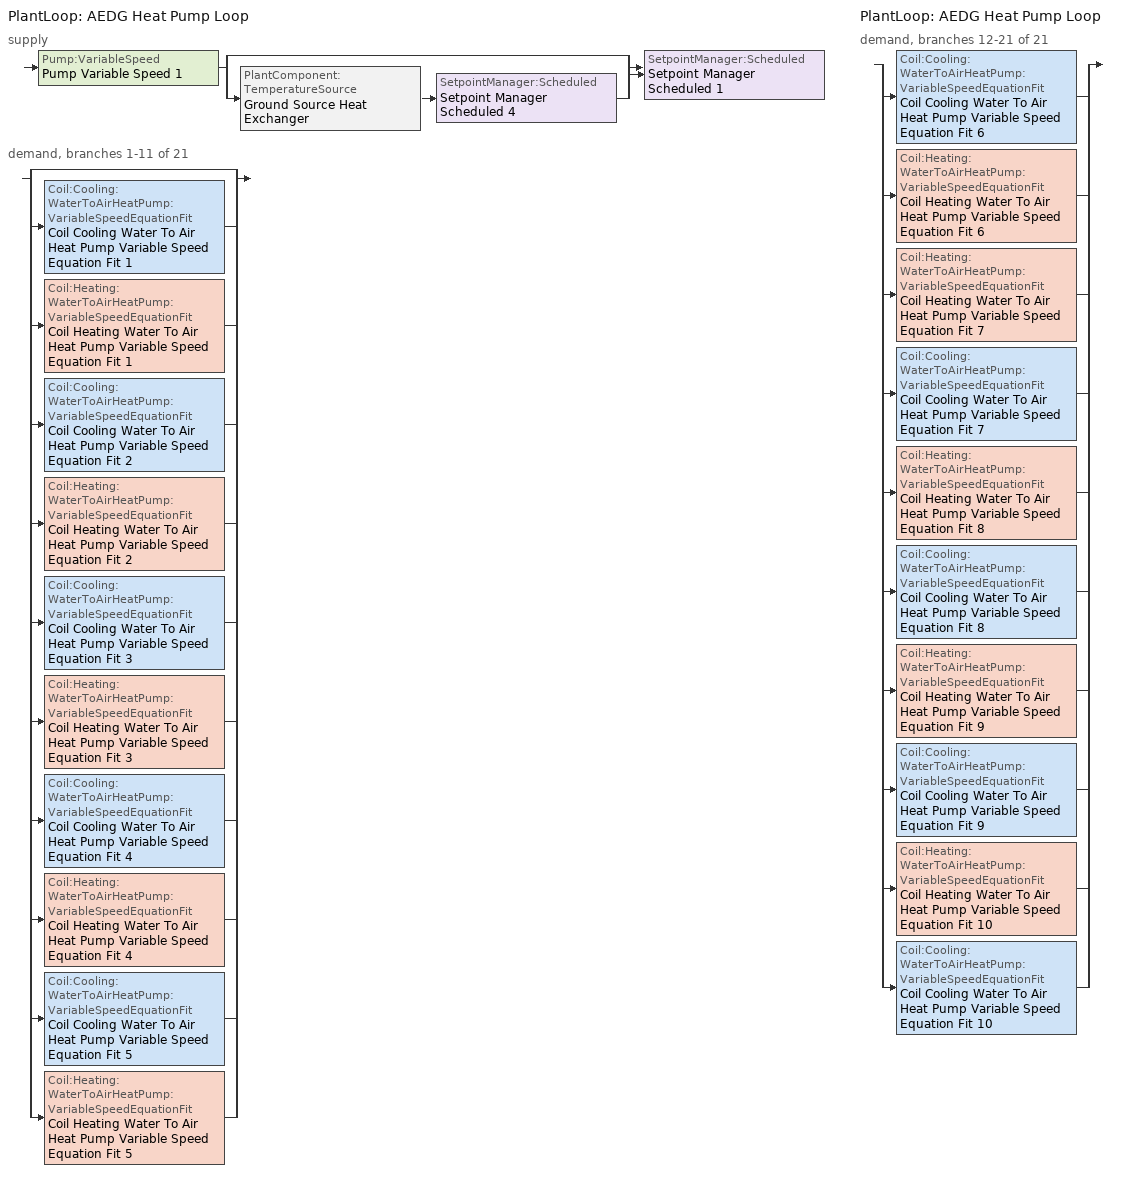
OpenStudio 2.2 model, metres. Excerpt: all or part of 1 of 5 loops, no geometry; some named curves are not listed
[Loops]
PlantLoop 'AEDG Heat Pump Loop'
 supply: Pump:VariableSpeed 'Pump Variable Speed 1' > split
  | bypass
  | PlantComponent:TemperatureSource 'Ground Source Heat Exchanger' > SetpointManager:Scheduled 'Setpoint Manager Scheduled 4'
  join > SetpointManager:Scheduled 'Setpoint Manager Scheduled 1'
 demand, branches 1-11 of 21: split
  | bypass
  | Coil:Cooling:WaterToAirHeatPump:VariableSpeedEquationFit 'Coil Cooling Water To Air Heat Pump Variable Speed Equation Fit 1'
  | Coil:Heating:WaterToAirHeatPump:VariableSpeedEquationFit 'Coil Heating Water To Air Heat Pump Variable Speed Equation Fit 1'
  | Coil:Cooling:WaterToAirHeatPump:VariableSpeedEquationFit 'Coil Cooling Water To Air Heat Pump Variable Speed Equation Fit 2'
  | Coil:Heating:WaterToAirHeatPump:VariableSpeedEquationFit 'Coil Heating Water To Air Heat Pump Variable Speed Equation Fit 2'
  | Coil:Cooling:WaterToAirHeatPump:VariableSpeedEquationFit 'Coil Cooling Water To Air Heat Pump Variable Speed Equation Fit 3'
  | Coil:Heating:WaterToAirHeatPump:VariableSpeedEquationFit 'Coil Heating Water To Air Heat Pump Variable Speed Equation Fit 3'
  | Coil:Cooling:WaterToAirHeatPump:VariableSpeedEquationFit 'Coil Cooling Water To Air Heat Pump Variable Speed Equation Fit 4'
  | Coil:Heating:WaterToAirHeatPump:VariableSpeedEquationFit 'Coil Heating Water To Air Heat Pump Variable Speed Equation Fit 4'
  | Coil:Cooling:WaterToAirHeatPump:VariableSpeedEquationFit 'Coil Cooling Water To Air Heat Pump Variable Speed Equation Fit 5'
  | Coil:Heating:WaterToAirHeatPump:VariableSpeedEquationFit 'Coil Heating Water To Air Heat Pump Variable Speed Equation Fit 5'
PlantLoop 'AEDG Heat Pump Loop'
 demand, branches 12-21 of 21: split
  | Coil:Cooling:WaterToAirHeatPump:VariableSpeedEquationFit 'Coil Cooling Water To Air Heat Pump Variable Speed Equation Fit 6'
  | Coil:Heating:WaterToAirHeatPump:VariableSpeedEquationFit 'Coil Heating Water To Air Heat Pump Variable Speed Equation Fit 6'
  | Coil:Heating:WaterToAirHeatPump:VariableSpeedEquationFit 'Coil Heating Water To Air Heat Pump Variable Speed Equation Fit 7'
  | Coil:Cooling:WaterToAirHeatPump:VariableSpeedEquationFit 'Coil Cooling Water To Air Heat Pump Variable Speed Equation Fit 7'
  | Coil:Heating:WaterToAirHeatPump:VariableSpeedEquationFit 'Coil Heating Water To Air Heat Pump Variable Speed Equation Fit 8'
  | Coil:Cooling:WaterToAirHeatPump:VariableSpeedEquationFit 'Coil Cooling Water To Air Heat Pump Variable Speed Equation Fit 8'
  | Coil:Heating:WaterToAirHeatPump:VariableSpeedEquationFit 'Coil Heating Water To Air Heat Pump Variable Speed Equation Fit 9'
  | Coil:Cooling:WaterToAirHeatPump:VariableSpeedEquationFit 'Coil Cooling Water To Air Heat Pump Variable Speed Equation Fit 9'
  | Coil:Heating:WaterToAirHeatPump:VariableSpeedEquationFit 'Coil Heating Water To Air Heat Pump Variable Speed Equation Fit 10'
  | Coil:Cooling:WaterToAirHeatPump:VariableSpeedEquationFit 'Coil Cooling Water To Air Heat Pump Variable Speed Equation Fit 10'
[PlantLoop]
AEDG Heat Pump Loop: Glycol Concentration=0; Maximum Loop Temperature {C}=80; Minimum Loop Temperature {C}=1; Plant Loop Volume {m3}=Autocalculate; Load Distribution Scheme=Optimal
[Sizing:Plant]
AEDG Heat Pump Loop: Loop Type=Condenser; Design Loop Exit Temperature {C}=21; Loop Design Temperature Difference {deltaC}=5; Sizing Option=NonCoincident; Zone Timesteps in Averaging Window=1; Coincident Sizing Factor Mode=None
[Pump:VariableSpeed]
Pump Variable Speed 1: Rated Flow Rate {m3/s}=0.02; Rated Pump Head {Pa}=134508; Motor Efficiency=0.9; Coefficient 1 of the Part Load Performance Curve=0; Coefficient 2 of the Part Load Performance Curve=0.0216; Coefficient 3 of the Part Load Performance Curve=-0.0325; Coefficient 4 of the Part Load Performance Curve=1.0095; Pump Control Type=Intermittent
[SetpointManager:Scheduled] Control Variable=Temperature; Schedule=AEDG HP-Loop-Temp-Schedule
Setpoint Manager Scheduled 1; Setpoint Manager Scheduled 4
[PlantComponent:TemperatureSource]
Ground Source Heat Exchanger: Design Volume Flow Rate {m3/s}=autosize; Temperature Specification Type=Scheduled; Source Temperature {C}=8; Source Temperature Schedule=Ground HX Schedule
[Fan:OnOff] Availability Schedule=Always On Discrete; Fan Efficiency=0.6; Pressure Rise {Pa}=299; Maximum Flow Rate {m3/s}=autosize; Motor Efficiency=0.85; Motor In Airstream Fraction=1
Name | Fan Power Ratio Function of Speed Ratio Curve | Fan Efficiency Ratio Function of Speed Ratio Curve
Fan On Off 1 | Fan On Off Power Curve | Fan On Off Efficiency Curve
Fan On Off 2 | Fan On Off Power Curve 1 | Fan On Off Efficiency Curve 1
Fan On Off 3 | Fan On Off Power Curve 2 | Fan On Off Efficiency Curve 2
Fan On Off 4 | Fan On Off Power Curve 3 | Fan On Off Efficiency Curve 3
Fan On Off 5 | Fan On Off Power Curve 4 | Fan On Off Efficiency Curve 4
Fan On Off 6 | Fan On Off Power Curve 5 | Fan On Off Efficiency Curve 5
[Coil:Cooling:WaterToAirHeatPump:VariableSpeedEquationFit] Nominal Speed Level=2; Gross Rated Total Cooling Capacity At Selected Nominal Speed Level {W}=autosize; Rated Air Flow Rate At Selected Nominal Speed Level {m3/s}=autosize; Rated Water Flow Rate At Selected Nominal Speed Level {m3/s}=autosize; Nominal Time for Condensate to Begin Leaving the Coil {s}=0; Initial Moisture Evaporation Rate Divided by Steady-State AC Latent Capacity=0; Use Hot Gas Reheat=No
Name | Energy Part Load Fraction Curve
Coil Cooling Water To Air Heat Pump Variable Speed Equation Fit 1 | Curve Quadratic 1
Coil Cooling Water To Air Heat Pump Variable Speed Equation Fit 2 | Curve Quadratic 19
Coil Cooling Water To Air Heat Pump Variable Speed Equation Fit 3 | Curve Quadratic 37
Coil Cooling Water To Air Heat Pump Variable Speed Equation Fit 4 | Curve Quadratic 55
Coil Cooling Water To Air Heat Pump Variable Speed Equation Fit 5 | Curve Quadratic 73
Coil Cooling Water To Air Heat Pump Variable Speed Equation Fit 6 | Curve Quadratic 91
Coil Cooling Water To Air Heat Pump Variable Speed Equation Fit 7 | Curve Quadratic 118
Coil Cooling Water To Air Heat Pump Variable Speed Equation Fit 8 | Curve Quadratic 136
Coil Cooling Water To Air Heat Pump Variable Speed Equation Fit 9 | Curve Quadratic 154
Coil Cooling Water To Air Heat Pump Variable Speed Equation Fit 10 | Curve Quadratic 172
[Coil:Cooling:WaterToAirHeatPump:VariableSpeedEquationFit:SpeedData] Reference Unit Gross Rated Total Cooling Capacity {W}=1524.1; Reference Unit Rated Air Flow Rate {m3/s}=0.135907; Reference Unit Rated Water Flow Rate {m3/s}=0.000381695; Reference Unit Waste Heat Fraction of Input Power At Rated Conditions=0.1
Name | Reference Unit Gross Rated Sensible Heat Ratio | Reference Unit Gross Rated Cooling COP | Total Cooling Capacity Function of Temperature Curve | Total Cooling Capacity Function of Air Flow Fraction Curve | Total Cooling Capacity Function of Water Flow Fraction Curve | Energy Input Ratio Function of Temperature Curve | Energy Input Ratio Function of Air Flow Fraction Curve | Energy Input Ratio Function of Water Flow Fraction Curve | Waste Heat Function of Temperature Curve
DOAS Cooling SpeedData2 | 0.71806 | 4.78732 | Table Multi Variable Lookup 13 | Curve Quadratic 123 | Table Multi Variable Lookup 15 | Table Multi Variable Lookup 14 | Curve Quadratic 125 | Table Multi Variable Lookup 16 | Curve Biquadratic 84
DOAS Cooling SpeedData1 1 | 0.709932 | 12.302 | Table Multi Variable Lookup 25 | Curve Quadratic 137 | Table Multi Variable Lookup 27 | Table Multi Variable Lookup 26 | Curve Quadratic 139 | Table Multi Variable Lookup 28 | Curve Biquadratic 93
DOAS Cooling SpeedData2 1 | 0.71806 | 4.78732 | Table Multi Variable Lookup 29 | Curve Quadratic 141 | Table Multi Variable Lookup 31 | Table Multi Variable Lookup 30 | Curve Quadratic 143 | Table Multi Variable Lookup 32 | Curve Biquadratic 96
DOAS Cooling SpeedData1 2 | 0.709932 | 12.302 | Table Multi Variable Lookup 41 | Curve Quadratic 155 | Table Multi Variable Lookup 43 | Table Multi Variable Lookup 42 | Curve Quadratic 157 | Table Multi Variable Lookup 44 | Curve Biquadratic 105
DOAS Cooling SpeedData2 2 | 0.71806 | 4.78732 | Table Multi Variable Lookup 45 | Curve Quadratic 159 | Table Multi Variable Lookup 47 | Table Multi Variable Lookup 46 | Curve Quadratic 161 | Table Multi Variable Lookup 48 | Curve Biquadratic 108
DOAS Cooling SpeedData1 3 | 0.709932 | 12.302 | Table Multi Variable Lookup 57 | Curve Quadratic 173 | Table Multi Variable Lookup 59 | Table Multi Variable Lookup 58 | Curve Quadratic 175 | Table Multi Variable Lookup 60 | Curve Biquadratic 117
DOAS Cooling SpeedData2 3 | 0.71806 | 4.78732 | Table Multi Variable Lookup 61 | Curve Quadratic 177 | Table Multi Variable Lookup 63 | Table Multi Variable Lookup 62 | Curve Quadratic 179 | Table Multi Variable Lookup 64 | Curve Biquadratic 120
[Coil:Heating:WaterToAirHeatPump:VariableSpeedEquationFit] Nominal Speed Level=2; Rated Heating Capacity At Selected Nominal Speed Level {W}=autosize; Rated Air Flow Rate At Selected Nominal Speed Level {m3/s}=autosize; Rated Water Flow Rate At Selected Nominal Speed Level {m3/s}=autosize
Name | Energy Part Load Fraction Curve
Coil Heating Water To Air Heat Pump Variable Speed Equation Fit 1 | Curve Quadratic 10
Coil Heating Water To Air Heat Pump Variable Speed Equation Fit 2 | Curve Quadratic 28
Coil Heating Water To Air Heat Pump Variable Speed Equation Fit 3 | Curve Quadratic 46
Coil Heating Water To Air Heat Pump Variable Speed Equation Fit 4 | Curve Quadratic 64
Coil Heating Water To Air Heat Pump Variable Speed Equation Fit 5 | Curve Quadratic 82
Coil Heating Water To Air Heat Pump Variable Speed Equation Fit 6 | Curve Quadratic 100
Coil Heating Water To Air Heat Pump Variable Speed Equation Fit 7 | Curve Quadratic 109
Coil Heating Water To Air Heat Pump Variable Speed Equation Fit 8 | Curve Quadratic 127
Coil Heating Water To Air Heat Pump Variable Speed Equation Fit 9 | Curve Quadratic 145
Coil Heating Water To Air Heat Pump Variable Speed Equation Fit 10 | Curve Quadratic 163
[Coil:Heating:WaterToAirHeatPump:VariableSpeedEquationFit:SpeedData] Reference Unit Gross Rated Heating Capacity {W}=1838.7; Reference Unit Rated Air Flow {m3/s}=0.166109; Reference Unit Rated Water Flow Rate {m3/s}=0.000381695
Name | Reference Unit Gross Rated Heating COP | Heating Capacity Function of Temperature Curve | Total Heating Capacity Function of Air Flow Fraction Curve | Heating Capacity Function of Water Flow Fraction Curve | Energy Input Ratio Function of Temperature Curve | Energy Input Ratio Function of Air Flow Fraction Curve | Energy Input Ratio Function of Water Flow Fraction Curve | Reference Unit Waste Heat Fraction of Input Power At Rated Conditions | Waste Heat Function of Temperature Curve
Coil Heating Water To Air Heat Pump Variable Speed Equation Fit Speed Data 1 | 3.7 | Curve Biquadratic 7 | Curve Quadratic 11 | Curve Quadratic 12 | Curve Biquadratic 8 | Curve Quadratic 13 | Curve Quadratic 14 | 0.1 | Curve Biquadratic 9
Coil Heating Water To Air Heat Pump Variable Speed Equation Fit Speed Data 2 | 3.7 | Curve Biquadratic 10 | Curve Quadratic 15 | Curve Quadratic 16 | Curve Biquadratic 11 | Curve Quadratic 17 | Curve Quadratic 18 | 0.1 | Curve Biquadratic 12
Coil Heating Water To Air Heat Pump Variable Speed Equation Fit Speed Data 3 | 3.7 | Curve Biquadratic 19 | Curve Quadratic 29 | Curve Quadratic 30 | Curve Biquadratic 20 | Curve Quadratic 31 | Curve Quadratic 32 | 0.1 | Curve Biquadratic 21
Coil Heating Water To Air Heat Pump Variable Speed Equation Fit Speed Data 4 | 3.7 | Curve Biquadratic 22 | Curve Quadratic 33 | Curve Quadratic 34 | Curve Biquadratic 23 | Curve Quadratic 35 | Curve Quadratic 36 | 0.1 | Curve Biquadratic 24
Coil Heating Water To Air Heat Pump Variable Speed Equation Fit Speed Data 5 | 3.7 | Curve Biquadratic 31 | Curve Quadratic 47 | Curve Quadratic 48 | Curve Biquadratic 32 | Curve Quadratic 49 | Curve Quadratic 50 | 0.1 | Curve Biquadratic 33
Coil Heating Water To Air Heat Pump Variable Speed Equation Fit Speed Data 6 | 3.7 | Curve Biquadratic 34 | Curve Quadratic 51 | Curve Quadratic 52 | Curve Biquadratic 35 | Curve Quadratic 53 | Curve Quadratic 54 | 0.1 | Curve Biquadratic 36
Coil Heating Water To Air Heat Pump Variable Speed Equation Fit Speed Data 7 | 3.7 | Curve Biquadratic 43 | Curve Quadratic 65 | Curve Quadratic 66 | Curve Biquadratic 44 | Curve Quadratic 67 | Curve Quadratic 68 | 0.1 | Curve Biquadratic 45
Coil Heating Water To Air Heat Pump Variable Speed Equation Fit Speed Data 8 | 3.7 | Curve Biquadratic 46 | Curve Quadratic 69 | Curve Quadratic 70 | Curve Biquadratic 47 | Curve Quadratic 71 | Curve Quadratic 72 | 0.1 | Curve Biquadratic 48
Coil Heating Water To Air Heat Pump Variable Speed Equation Fit Speed Data 9 | 3.7 | Curve Biquadratic 55 | Curve Quadratic 83 | Curve Quadratic 84 | Curve Biquadratic 56 | Curve Quadratic 85 | Curve Quadratic 86 | 0.1 | Curve Biquadratic 57
Coil Heating Water To Air Heat Pump Variable Speed Equation Fit Speed Data 10 | 3.7 | Curve Biquadratic 58 | Curve Quadratic 87 | Curve Quadratic 88 | Curve Biquadratic 59 | Curve Quadratic 89 | Curve Quadratic 90 | 0.1 | Curve Biquadratic 60
Coil Heating Water To Air Heat Pump Variable Speed Equation Fit Speed Data 11 | 3.7 | Curve Biquadratic 67 | Curve Quadratic 101 | Curve Quadratic 102 | Curve Biquadratic 68 | Curve Quadratic 103 | Curve Quadratic 104 | 0.1 | Curve Biquadratic 69
Coil Heating Water To Air Heat Pump Variable Speed Equation Fit Speed Data 12 | 3.7 | Curve Biquadratic 70 | Curve Quadratic 105 | Curve Quadratic 106 | Curve Biquadratic 71 | Curve Quadratic 107 | Curve Quadratic 108 | 0.1 | Curve Biquadratic 72
DOAS Heating SpeedData1 | 5.79 | Table Multi Variable Lookup 1 | Curve Quadratic 110 | Table Multi Variable Lookup 3 | Table Multi Variable Lookup 2 | Curve Quadratic 112 | Table Multi Variable Lookup 4 | 0 | Curve Biquadratic 75
DOAS Heating SpeedData2 | 5.19 | Table Multi Variable Lookup 5 | Curve Quadratic 114 | Table Multi Variable Lookup 7 | Table Multi Variable Lookup 6 | Curve Quadratic 116 | Table Multi Variable Lookup 8 | 0 | Curve Biquadratic 78
DOAS Heating SpeedData1 1 | 5.79 | Table Multi Variable Lookup 17 | Curve Quadratic 128 | Table Multi Variable Lookup 19 | Table Multi Variable Lookup 18 | Curve Quadratic 130 | Table Multi Variable Lookup 20 | 0 | Curve Biquadratic 87
DOAS Heating SpeedData2 1 | 5.19 | Table Multi Variable Lookup 21 | Curve Quadratic 132 | Table Multi Variable Lookup 23 | Table Multi Variable Lookup 22 | Curve Quadratic 134 | Table Multi Variable Lookup 24 | 0 | Curve Biquadratic 90
DOAS Heating SpeedData1 2 | 5.79 | Table Multi Variable Lookup 33 | Curve Quadratic 146 | Table Multi Variable Lookup 35 | Table Multi Variable Lookup 34 | Curve Quadratic 148 | Table Multi Variable Lookup 36 | 0 | Curve Biquadratic 99
DOAS Heating SpeedData2 2 | 5.19 | Table Multi Variable Lookup 37 | Curve Quadratic 150 | Table Multi Variable Lookup 39 | Table Multi Variable Lookup 38 | Curve Quadratic 152 | Table Multi Variable Lookup 40 | 0 | Curve Biquadratic 102
DOAS Heating SpeedData1 3 | 5.79 | Table Multi Variable Lookup 49 | Curve Quadratic 164 | Table Multi Variable Lookup 51 | Table Multi Variable Lookup 50 | Curve Quadratic 166 | Table Multi Variable Lookup 52 | 0 | Curve Biquadratic 111
DOAS Heating SpeedData2 3 | 5.19 | Table Multi Variable Lookup 53 | Curve Quadratic 168 | Table Multi Variable Lookup 55 | Table Multi Variable Lookup 54 | Curve Quadratic 170 | Table Multi Variable Lookup 56 | 0 | Curve Biquadratic 114
[Coil:Heating:Electric] Availability Schedule=Always On Discrete
Coil Heating Electric 1; Coil Heating Electric 2; Coil Heating Electric 3; Coil Heating Electric 4; Coil Heating Electric 5; Coil Heating Electric 6
[ZoneHVAC:WaterToAirHeatPump] Availability Schedule=Always On Discrete; Supply Air Flow Rate During Cooling Operation {m3/s}=Autosize; Supply Air Flow Rate During Heating Operation {m3/s}=Autosize; Supply Air Flow Rate When No Cooling or Heating is Needed {m3/s}=0; Outdoor Air Flow Rate During Cooling Operation {m3/s}=0; Outdoor Air Flow Rate During Heating Operation {m3/s}=0; Outdoor Air Flow Rate When No Cooling or Heating is Needed {m3/s}=0; Maximum Supply Air Temperature from Supplemental Heater {C}=Autosize
Name | Supply Air Fan | Heating Coil | Cooling Coil | Supplemental Heating Coil
Zone HVAC Water To Air Heat Pump 1 | Fan On Off 1 | Coil Heating Water To Air Heat Pump Variable Speed Equation Fit 1 | Coil Cooling Water To Air Heat Pump Variable Speed Equation Fit 1 | Coil Heating Electric 1
Zone HVAC Water To Air Heat Pump 2 | Fan On Off 2 | Coil Heating Water To Air Heat Pump Variable Speed Equation Fit 2 | Coil Cooling Water To Air Heat Pump Variable Speed Equation Fit 2 | Coil Heating Electric 2
Zone HVAC Water To Air Heat Pump 3 | Fan On Off 3 | Coil Heating Water To Air Heat Pump Variable Speed Equation Fit 3 | Coil Cooling Water To Air Heat Pump Variable Speed Equation Fit 3 | Coil Heating Electric 3
Zone HVAC Water To Air Heat Pump 4 | Fan On Off 4 | Coil Heating Water To Air Heat Pump Variable Speed Equation Fit 4 | Coil Cooling Water To Air Heat Pump Variable Speed Equation Fit 4 | Coil Heating Electric 4
Zone HVAC Water To Air Heat Pump 5 | Fan On Off 5 | Coil Heating Water To Air Heat Pump Variable Speed Equation Fit 5 | Coil Cooling Water To Air Heat Pump Variable Speed Equation Fit 5 | Coil Heating Electric 5
Zone HVAC Water To Air Heat Pump 6 | Fan On Off 6 | Coil Heating Water To Air Heat Pump Variable Speed Equation Fit 6 | Coil Cooling Water To Air Heat Pump Variable Speed Equation Fit 6 | Coil Heating Electric 6
[HeatExchanger:AirToAir:SensibleAndLatent] Availability Schedule=Always On Discrete; Nominal Supply Air Flow Rate {m3/s}=autosize; Sensible Effectiveness at 100% Heating Air Flow=0.75; Latent Effectiveness at 100% Heating Air Flow=0.69; Sensible Effectiveness at 75% Heating Air Flow=0.75; Latent Effectiveness at 75% Heating Air Flow=0.69; Sensible Effectiveness at 100% Cooling Air Flow=0.75; Latent Effectiveness at 100% Cooling Air Flow=0.69; Sensible Effectiveness at 75% Cooling Air Flow=0.75; Latent Effectiveness at 75% Cooling Air Flow=0.69; Nominal Electric Power {W}=0; Supply Air Outlet Temperature Control=Yes; Heat Exchanger Type=Plate; Frost Control Type=ExhaustOnly; Threshold Temperature {C}=-12.2; Initial Defrost Time Fraction=0.167; Rate of Defrost Time Fraction Increase {1/K}=0.024; Economizer Lockout=No
Heat Exchanger Air To Air Sensible And Latent 1; Heat Exchanger Air To Air Sensible And Latent 2; Heat Exchanger Air To Air Sensible And Latent 3; Heat Exchanger Air To Air Sensible And Latent 4
[AirLoopHVAC:ReturnPlenum]
Name | ThermalZone
Air Loop HVAC Return Plenum 1 | Thermal Zone: Space 201 - Plus
Air Loop HVAC Return Plenum 2 | Thermal Zone: Space 403 - Plus
Air Loop HVAC Return Plenum 3 | Thermal Zone: Space 401 - Plus
[Schedule:Constant]
Name | Value
Always On Discrete | 1
Ground HX Schedule | 0
[Schedule:Ruleset]
AEDG HP-Loop-Temp-Schedule: Default Day Schedule=AEDG HP-Loop-Temp-Schedule All Days
[Schedule:Day]
AEDG HP-Loop-Temp-Schedule All Days: 24, 0, 21
[Curve:Exponent] Coefficient1 Constant=1; Coefficient2 Constant=0; Coefficient3 Constant=0; Minimum Value of x=0; Maximum Value of x=1
Fan On Off Power Curve; Fan On Off Power Curve 1; Fan On Off Power Curve 2; Fan On Off Power Curve 3; Fan On Off Power Curve 4; Fan On Off Power Curve 5
[Curve:Cubic] Coefficient1 Constant=1; Coefficient2 x=0; Coefficient3 x**2=0; Coefficient4 x**3=0; Minimum Value of x=0; Maximum Value of x=1
Fan On Off Efficiency Curve; Fan On Off Efficiency Curve 1; Fan On Off Efficiency Curve 2; Fan On Off Efficiency Curve 3; Fan On Off Efficiency Curve 4; Fan On Off Efficiency Curve 5
[Curve:Quadratic] Coefficient3 x**2=0; Minimum Value of x=0; Maximum Value of x=1
Name | Coefficient1 Constant | Coefficient2 x
Curve Quadratic 1; Curve Quadratic 10; Curve Quadratic 19; Curve Quadratic 28; Curve Quadratic 37; Curve Quadratic 46; Curve Quadratic 55; Curve Quadratic 64; Curve Quadratic 73; Curve Quadratic 82; Curve Quadratic 91; Curve Quadratic 100; Curve Quadratic 109; Curve Quadratic 118; Curve Quadratic 127; Curve Quadratic 136; Curve Quadratic 145; Curve Quadratic 154; Curve Quadratic 163; Curve Quadratic 172 | 0.85 | 0.15
Curve Quadratic 123; Curve Quadratic 125; Curve Quadratic 137; Curve Quadratic 139 | 1 | 0
[Curve:Biquadratic] Coefficient1 Constant=1; Coefficient2 x=0; Coefficient3 x**2=0; Coefficient4 y=0; Coefficient5 y**2=0; Coefficient6 x*y=0; Minimum Value of x=0; Maximum Value of x=1; Minimum Value of y=0; Maximum Value of y=1
Curve Biquadratic 84; Curve Biquadratic 93
[Table:MultiVariableLookup]
Table Multi Variable Lookup 13: LagrangeInterpolationLinearExtrapolation, BiQuadratic, 8.63094, 17.2222, 21.6667, 10, 43.3333, 6.09588, 11.3419, Temperature, Temperature, Power, 2, 17.2222, 10, 9.4955, 19.4444, 10, 10.4333, 21.6667, 10, 11.3419, 17.2222, 15.5556, 9.14382, 19.4444, 15.5556, 10.023, 21.6667, 15.5556, 10.9022, 17.2222, 21.1111, 8.70421, 19.4444, 21.1111, 9.55412, 21.6667, 21.1111, 10.3747, 17.2222, 26.6667, 8.17668, 19.4444, 26.6667, 8.96798, 21.6667, 26.6667, 9.75927, 17.2222, 32.2222, 7.56123, 19.4444, 32.2222, 8.29391, 21.6667, 32.2222, 9.02659, 17.2222, 37.7778, 6.88717, 19.4444, 37.7778, 7.53193, 21.6667, 37.7778, 8.20599, 17.2222, 43.3333, 6.09588, 19.4444, 43.3333, 6.68202, 21.6667, 43.3333, 7.26816
Table Multi Variable Lookup 14: LagrangeInterpolationLinearExtrapolation, BiQuadratic, 0.21065, 17.2222, 21.6667, 10, 43.3333, 0.102374, 0.340873, Temperature, Temperature, Dimensionless, 2, 17.2222, 10, 0.120188, 19.4444, 10, 0.110568, 21.6667, 10, 0.102374, 17.2222, 15.5556, 0.143548, 19.4444, 15.5556, 0.131998, 21.6667, 15.5556, 0.122255, 17.2222, 21.1111, 0.172505, 19.4444, 21.1111, 0.158704, 21.6667, 21.1111, 0.146948, 17.2222, 26.6667, 0.208057, 19.4444, 26.6667, 0.191371, 21.6667, 26.6667, 0.177162, 17.2222, 32.2222, 0.249974, 19.4444, 32.2222, 0.229929, 21.6667, 32.2222, 0.21286, 17.2222, 37.7778, 0.296193, 19.4444, 37.7778, 0.272318, 21.6667, 37.7778, 0.252191, 17.2222, 43.3333, 0.340873, 19.4444, 43.3333, 0.313328, 21.6667, 43.3333, 0.290148
Table Multi Variable Lookup 15: LagrangeInterpolationLinearExtrapolation, Quadratic, 8.63094, 1, 1.19048, 8.63094, 8.74817, Dimensionless, Power, 1, 1, 8.63094, 1.19048, 8.74817
Table Multi Variable Lookup 16: LagrangeInterpolationLinearExtrapolation, Quadratic, 0.21065, 1, 1.19048, 0.202177, 0.21065, Dimensionless, Dimensionless, 1, 1, 0.21065, 1.19048, 0.202177
Table Multi Variable Lookup 25: LagrangeInterpolationLinearExtrapolation, BiQuadratic, 5.75885, 17.2222, 21.6667, 10, 43.3333, 4.68914, 6.79925, Temperature, Temperature, Power, 2, 17.2222, 10, 5.71489, 19.4444, 10, 6.27172, 21.6667, 10, 6.79925, 17.2222, 15.5556, 5.62697, 19.4444, 15.5556, 6.15449, 21.6667, 15.5556, 6.71133, 17.2222, 21.1111, 5.50974, 19.4444, 21.1111, 6.03726, 21.6667, 21.1111, 6.56479, 17.2222, 26.6667, 5.3632, 19.4444, 26.6667, 5.861422, 21.6667, 26.6667, 6.38895, 17.2222, 32.2222, 5.15805, 19.4444, 32.2222, 5.65627, 21.6667, 32.2222, 6.15449, 17.2222, 37.7778, 4.9529, 19.4444, 37.7778, 5.42182, 21.6667, 37.7778, 5.89073, 17.2222, 43.3333, 4.68914, 19.4444, 43.3333, 5.12874, 21.6667, 43.3333, 5.59766
Table Multi Variable Lookup 26: LagrangeInterpolationLinearExtrapolation, BiQuadratic, 0.0817465, 17.2222, 21.6667, 10, 43.3333, 0.0480793, 0.136802, Temperature, Temperature, Dimensionless, 2, 17.2222, 10, 0.0564595, 19.4444, 10, 0.0519257, 21.6667, 10, 0.0480793, 17.2222, 15.5556, 0.0633549, 19.4444, 15.5556, 0.0582674, 21.6667, 15.5556, 0.0539513, 17.2222, 21.1111, 0.071767, 19.4444, 21.1111, 0.066004, 21.6667, 21.1111, 0.0611148, 17.2222, 26.6667, 0.0822266, 19.4444, 26.6667, 0.0756237, 21.6667, 26.6667, 0.0700219, 17.2222, 32.2222, 0.0955414, 19.4444, 32.2222, 0.0878693, 21.6667, 32.2222, 0.0813605, 17.2222, 37.7778, 0.113001, 19.4444, 37.7778, 0.103927, 21.6667, 37.7778, 0.096229, 17.2222, 43.3333, 0.136802, 19.4444, 43.3333, 0.125816, 21.6667, 43.3333, 0.116497
Table Multi Variable Lookup 27: LagrangeInterpolationLinearExtrapolation, Quadratic, 5.75885, 1, 1.19048, 5.75885, 5.84677, Dimensionless, Power, 1, 1, 5.75885, 1.19048, 5.84677
Table Multi Variable Lookup 28: LagrangeInterpolationLinearExtrapolation, Quadratic, 0.0817465, 1, 1.19048, 0.0784767, 0.0817465, Dimensionless, Dimensionless, 1, 1, 0.0817465, 1.19048, 0.0784767
